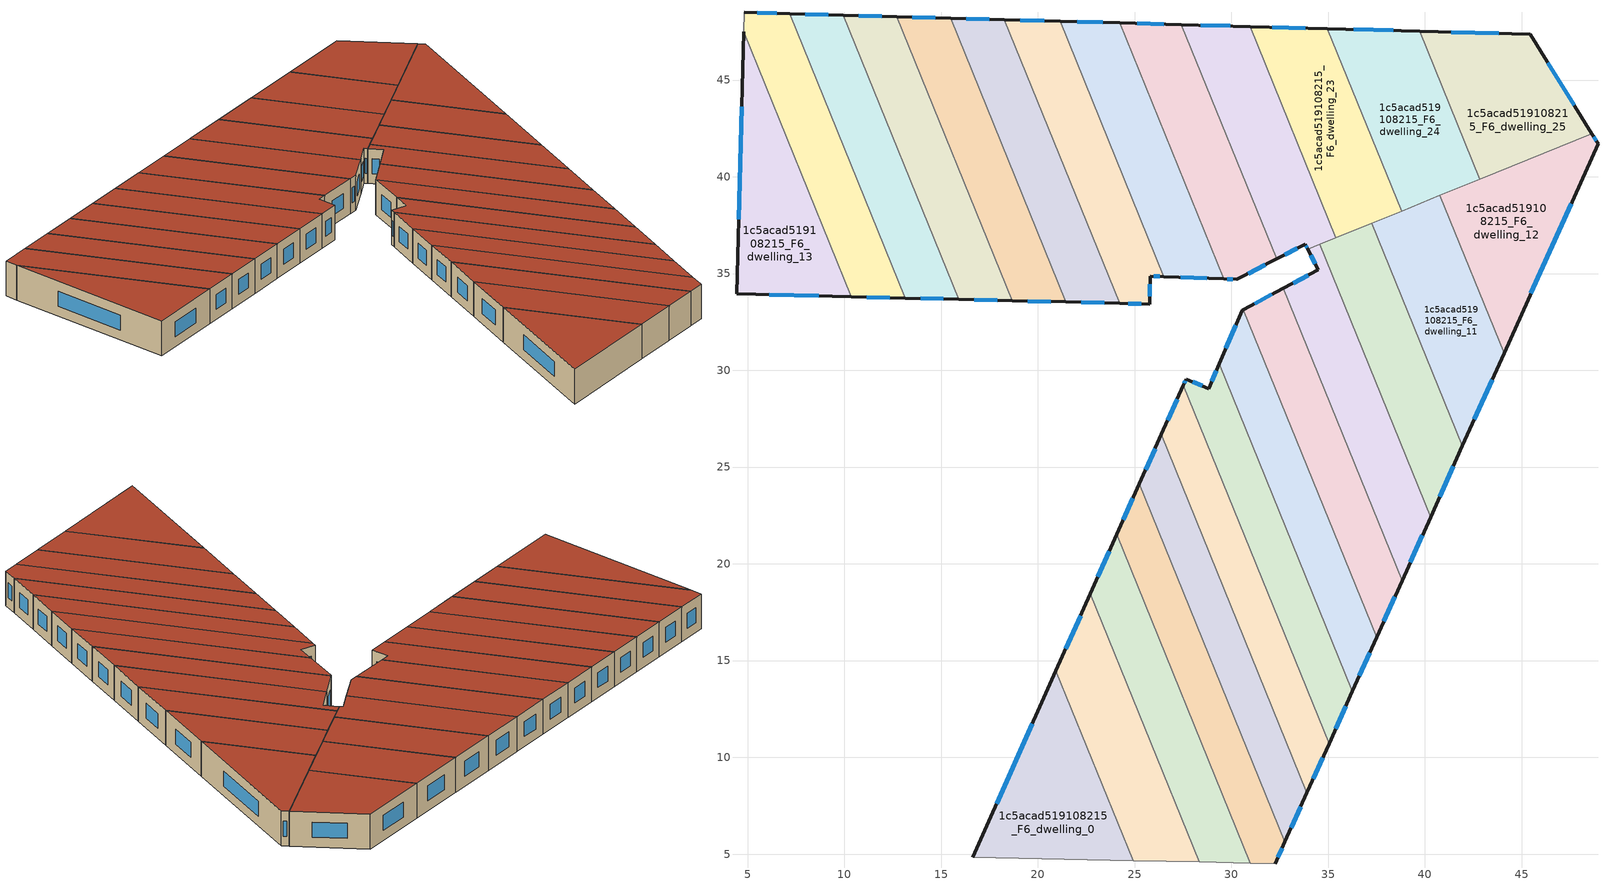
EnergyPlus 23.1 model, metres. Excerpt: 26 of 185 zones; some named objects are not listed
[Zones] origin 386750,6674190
1c5acad519108215_F6_dwelling_0
 floor to 1c5acad519108215_F5_dwelling_0 (EU_floor_Construction): 20.93,14.48 24.91,4.67 16.63,4.85 z18
 wall outside (EU_wall_Construction): 20.93,14.48 16.63,4.85 z18:21
 wall adiabatic (EU_wall_Construction): 16.63,4.85 24.91,4.67 z18:21
 wall to 1c5acad519108215_F6_dwelling_1 (EU_wall_Construction): 24.91,4.67 20.93,14.48 z18:21
 window (EU_Window_Construction): 19.7,11.72 17.86,7.6 z18.86:20.14
 roof outside (EU_roof_Construction): 24.91,4.67 20.93,14.48 16.63,4.85 z21
1c5acad519108215_F6_dwelling_1
 floor to 1c5acad519108215_F5_dwelling_1 (EU_floor_Construction): 22.71,18.46 28.34,4.59 24.91,4.67 20.93,14.48 z18
 wall outside (EU_wall_Construction): 22.71,18.46 20.93,14.48 z18:21
 wall to 1c5acad519108215_F6_dwelling_2 (EU_wall_Construction): 28.34,4.59 22.71,18.46 z18:21
 wall adiabatic (EU_wall_Construction): 24.91,4.67 28.34,4.59 z18:21
 window (EU_Window_Construction): 22.2,17.33 21.44,15.62 z18.86:20.14
 roof outside (EU_roof_Construction): 28.34,4.59 22.71,18.46 20.93,14.48 24.91,4.67 z21
1c5acad519108215_F6_dwelling_10
 floor to 1c5acad519108215_F5_dwelling_10 (EU_floor_Construction): 37.26,37.61 41.94,26.1 40.29,22.42 34.56,36.51 z18
 wall outside (EU_wall_Construction): 40.29,22.42 41.94,26.1 z18:21
 wall to 1c5acad519108215_F6_dwelling_9 (EU_wall_Construction): 34.56,36.51 40.29,22.42 z18:21
 wall to 1c5acad519108215_F6_dwelling_11 (EU_wall_Construction): 41.94,26.1 37.26,37.61 z18:21
 wall to 1c5acad519108215_F6_dwelling_23 (EU_wall_Construction): 37.26,37.61 35.39,36.85 z18:21
 wall to 1c5acad519108215_F6_dwelling_22 (EU_wall_Construction): 35.39,36.85 34.56,36.51 z18:21
 window (EU_Window_Construction): 40.76,23.47 41.47,25.05 z18.86:20.14
 roof outside (EU_roof_Construction): 40.29,22.42 41.94,26.1 37.26,37.61 34.56,36.51 z21
1c5acad519108215_F6_dwelling_11
 floor to 1c5acad519108215_F5_dwelling_11 (EU_floor_Construction): 40.78,39.04 44.09,30.88 41.94,26.1 37.26,37.61 z18
 wall outside (EU_wall_Construction): 41.94,26.1 44.09,30.88 z18:21
 wall to 1c5acad519108215_F6_dwelling_12 (EU_wall_Construction): 44.09,30.88 40.78,39.04 z18:21
 wall to 1c5acad519108215_F6_dwelling_24 (EU_wall_Construction): 40.78,39.04 38.79,38.23 z18:21
 wall to 1c5acad519108215_F6_dwelling_23 (EU_wall_Construction): 38.79,38.23 37.26,37.61 z18:21
 window (EU_Window_Construction): 42.55,27.46 43.47,29.52 z18.86:20.14
 roof outside (EU_roof_Construction): 41.94,26.1 44.09,30.88 40.78,39.04 37.26,37.61 z21
1c5acad519108215_F6_dwelling_12
 floor to 1c5acad519108215_F5_dwelling_12 (EU_floor_Construction): 48.62,42.23 48.94,41.71 44.09,30.88 40.78,39.04 z18
 wall outside (EU_wall_Construction): 44.09,30.88 48.94,41.71 48.62,42.23 z18:21
 wall to 1c5acad519108215_F6_dwelling_25 (EU_wall_Construction): 48.62,42.23 42.84,39.87 z18:21
 wall to 1c5acad519108215_F6_dwelling_24 (EU_wall_Construction): 42.84,39.88 40.77,39.04 z18:21
 window (EU_Window_Construction): 48.85,41.86 48.71,42.08 / 45.47,33.98 47.55,38.62 z18.86:20.14
 roof outside (EU_roof_Construction): 44.09,30.88 48.94,41.71 48.62,42.23 40.78,39.04 z21
1c5acad519108215_F6_dwelling_13
 floor to 1c5acad519108215_F5_dwelling_13 (EU_floor_Construction): 4.8,47.49 10.36,33.8 4.42,33.95 z18
 wall outside (EU_wall_Construction): 4.8,47.49 4.42,33.95 10.36,33.8 z18:21
 wall to 1c5acad519108215_F6_dwelling_14 (EU_wall_Construction): 10.36,33.8 4.8,47.49 z18:21
 window (EU_Window_Construction): 6.12,33.91 8.66,33.84 / 4.69,43.62 4.53,37.82 z18.86:20.14
 roof outside (EU_roof_Construction): 10.36,33.8 4.8,47.49 4.42,33.95 z21
1c5acad519108215_F6_dwelling_14
 floor to 1c5acad519108215_F5_dwelling_14 (EU_floor_Construction): 7.17,48.43 13.14,33.74 10.36,33.8 4.8,47.49 4.83,48.5 z18
 wall outside (EU_wall_Construction): 7.17,48.43 4.83,48.5 / 10.36,33.8 13.14,33.74 z18:21
 wall to 1c5acad519108215_F6_dwelling_15 (EU_wall_Construction): 13.14,33.74 7.17,48.43 z18:21
 wall adiabatic (EU_wall_Construction): 4.83,48.5 4.8,47.49 z18:21
 window (EU_Window_Construction): 6.5,48.45 5.5,48.48 / 11.15,33.78 12.35,33.75 z18.86:20.14
 roof outside (EU_roof_Construction): 13.14,33.74 7.17,48.43 4.83,48.5 4.8,47.49 10.36,33.8 z21
1c5acad519108215_F6_dwelling_15
 floor to 1c5acad519108215_F5_dwelling_15 (EU_floor_Construction): 9.94,48.35 15.91,33.67 13.14,33.74 7.17,48.43 z18
 wall outside (EU_wall_Construction): 13.14,33.74 15.91,33.67 / 9.94,48.35 7.17,48.43 z18:21
 wall to 1c5acad519108215_F6_dwelling_16 (EU_wall_Construction): 15.91,33.67 9.94,48.35 z18:21
 window (EU_Window_Construction): 13.93,33.72 15.12,33.69 / 9.15,48.38 7.96,48.41 z18.86:20.14
 roof outside (EU_roof_Construction): 15.91,33.67 9.94,48.35 7.17,48.43 13.14,33.74 z21
1c5acad519108215_F6_dwelling_16
 floor to 1c5acad519108215_F5_dwelling_16 (EU_floor_Construction): 12.71,48.28 18.68,33.6 15.91,33.67 9.94,48.35 z18
 wall outside (EU_wall_Construction): 15.91,33.67 18.68,33.6 / 12.71,48.28 9.94,48.35 z18:21
 wall to 1c5acad519108215_F6_dwelling_17 (EU_wall_Construction): 18.68,33.6 12.71,48.28 z18:21
 window (EU_Window_Construction): 16.7,33.65 17.88,33.62 / 11.92,48.3 10.73,48.33 z18.86:20.14
 roof outside (EU_roof_Construction): 18.68,33.6 12.71,48.28 9.94,48.35 15.91,33.67 z21
1c5acad519108215_F6_dwelling_17
 floor to 1c5acad519108215_F5_dwelling_17 (EU_floor_Construction): 15.49,48.2 21.45,33.53 18.68,33.6 12.71,48.28 z18
 wall outside (EU_wall_Construction): 18.68,33.6 21.45,33.53 / 15.49,48.2 12.71,48.28 z18:21
 wall to 1c5acad519108215_F6_dwelling_18 (EU_wall_Construction): 21.45,33.53 15.49,48.2 z18:21
 window (EU_Window_Construction): 19.47,33.58 20.66,33.55 / 14.7,48.22 13.51,48.25 z18.86:20.14
 roof outside (EU_roof_Construction): 21.45,33.53 15.49,48.2 12.71,48.28 18.68,33.6 z21
1c5acad519108215_F6_dwelling_18
 floor to 1c5acad519108215_F5_dwelling_18 (EU_floor_Construction): 18.27,48.12 24.22,33.46 21.45,33.53 15.49,48.2 z18
 wall outside (EU_wall_Construction): 21.45,33.53 24.22,33.46 / 18.27,48.12 15.49,48.2 z18:21
 wall to 1c5acad519108215_F6_dwelling_19 (EU_wall_Construction): 24.22,33.46 18.27,48.12 z18:21
 window (EU_Window_Construction): 22.24,33.51 23.43,33.48 / 17.47,48.14 16.28,48.18 z18.86:20.14
 roof outside (EU_roof_Construction): 24.22,33.46 18.27,48.12 15.49,48.2 21.45,33.53 z21
1c5acad519108215_F6_dwelling_19
 floor to 1c5acad519108215_F5_dwelling_19 (EU_floor_Construction): 21.15,48.04 26.5,34.85 25.79,34.88 25.78,33.43 24.22,33.46 18.27,48.12 z18
 wall outside (EU_wall_Construction): 21.15,48.04 18.27,48.12 / 24.22,33.46 25.78,33.43 25.79,34.88 26.5,34.85 z18:21
 wall to 1c5acad519108215_F6_dwelling_20 (EU_wall_Construction): 26.5,34.85 21.15,48.04 z18:21
 window (EU_Window_Construction): 20.32,48.06 19.09,48.1 / 26,34.87 26.3,34.85 / 25.78,33.84 25.79,34.46 / 24.66,33.45 25.33,33.44 z18.86:20.14
 roof outside (EU_roof_Construction): 25.78,33.43 25.79,34.88 26.5,34.85 21.15,48.04 18.27,48.12 24.22,33.46 z21
1c5acad519108215_F6_dwelling_2
 floor to 1c5acad519108215_F5_dwelling_2 (EU_floor_Construction): 24.08,21.53 30.98,4.54 28.34,4.59 22.71,18.46 z18
 wall outside (EU_wall_Construction): 24.08,21.53 22.71,18.46 z18:21
 wall to 1c5acad519108215_F6_dwelling_3 (EU_wall_Construction): 30.98,4.54 24.08,21.53 z18:21
 wall adiabatic (EU_wall_Construction): 28.34,4.59 30.98,4.54 z18:21
 window (EU_Window_Construction): 23.69,20.65 23.1,19.34 z18.86:20.14
 roof outside (EU_roof_Construction): 30.98,4.54 24.08,21.53 22.71,18.46 28.34,4.59 z21
1c5acad519108215_F6_dwelling_20
 floor to 1c5acad519108215_F5_dwelling_20 (EU_floor_Construction): 24.23,47.96 29.6,34.73 26.5,34.85 21.15,48.04 z18
 wall outside (EU_wall_Construction): 26.5,34.85 29.6,34.73 / 24.23,47.96 21.15,48.04 z18:21
 wall to 1c5acad519108215_F6_dwelling_21 (EU_wall_Construction): 29.6,34.73 24.23,47.96 z18:21
 window (EU_Window_Construction): 27.39,34.81 28.72,34.76 / 23.35,47.98 22.03,48.02 z18.86:20.14
 roof outside (EU_roof_Construction): 29.6,34.73 24.23,47.96 21.15,48.04 26.5,34.85 z21
1c5acad519108215_F6_dwelling_21
 floor to 1c5acad519108215_F5_dwelling_21 (EU_floor_Construction): 27.41,47.87 32.33,35.76 30.27,34.7 29.6,34.73 24.23,47.96 z18
 wall outside (EU_wall_Construction): 27.41,47.87 24.23,47.96 / 29.6,34.73 30.27,34.7 32.33,35.76 z18:21
 wall to 1c5acad519108215_F6_dwelling_22 (EU_wall_Construction): 32.33,35.76 27.41,47.87 z18:21
 window (EU_Window_Construction): 26.5,47.89 25.14,47.93 / 30.85,35 31.74,35.46 / 29.79,34.72 30.08,34.71 z18.86:20.14
 roof outside (EU_roof_Construction): 32.33,35.76 27.41,47.87 24.23,47.96 29.6,34.73 30.27,34.7 z21
1c5acad519108215_F6_dwelling_22
 floor to 1c5acad519108215_F5_dwelling_22 (EU_floor_Construction): 30.96,47.77 35.39,36.85 33.94,36.26 33.81,36.52 32.33,35.76 27.41,47.87 z18
 wall outside (EU_wall_Construction): 32.33,35.76 33.81,36.52 33.94,36.26 / 30.96,47.77 27.41,47.87 z18:21
 wall to 1c5acad519108215_F6_dwelling_23 (EU_wall_Construction): 35.39,36.85 30.96,47.77 z18:21
 wall to 1c5acad519108215_F6_dwelling_9 (EU_wall_Construction): 33.94,36.26 34.56,36.52 z18:21
 window (EU_Window_Construction): 33.85,36.44 33.91,36.34 / 32.75,35.97 33.39,36.3 / 29.94,47.8 28.42,47.84 z18.86:20.14
 roof outside (EU_roof_Construction): 35.39,36.85 30.96,47.77 27.41,47.87 32.33,35.76 33.81,36.52 33.94,36.26 z21
1c5acad519108215_F6_dwelling_23
 floor to 1c5acad519108215_F5_dwelling_23 (EU_floor_Construction): 34.96,47.66 38.79,38.23 35.39,36.85 30.96,47.77 z18
 wall outside (EU_wall_Construction): 34.96,47.66 30.96,47.77 z18:21
 wall to 1c5acad519108215_F6_dwelling_24 (EU_wall_Construction): 38.79,38.23 34.96,47.66 z18:21
 window (EU_Window_Construction): 33.82,47.69 32.1,47.74 z18.86:20.14
 roof outside (EU_roof_Construction): 38.79,38.23 34.96,47.66 30.96,47.77 35.39,36.85 z21
1c5acad519108215_F6_dwelling_24
 floor to 1c5acad519108215_F5_dwelling_24 (EU_floor_Construction): 39.73,47.53 42.84,39.88 38.79,38.23 34.96,47.66 z18
 wall outside (EU_wall_Construction): 39.73,47.53 34.96,47.66 z18:21
 wall to 1c5acad519108215_F6_dwelling_25 (EU_wall_Construction): 42.84,39.88 39.73,47.53 z18:21
 window (EU_Window_Construction): 38.36,47.56 36.32,47.62 z18.86:20.14
 roof outside (EU_roof_Construction): 42.84,39.88 39.73,47.53 34.96,47.66 38.79,38.23 z21
1c5acad519108215_F6_dwelling_25
 floor to 1c5acad519108215_F5_dwelling_25 (EU_floor_Construction): 45.45,47.37 48.62,42.23 42.84,39.88 39.73,47.53 z18
 wall outside (EU_wall_Construction): 48.62,42.23 45.45,47.37 39.73,47.53 z18:21
 window (EU_Window_Construction): 43.81,47.41 41.36,47.48 / 47.72,43.7 46.36,45.9 z18.86:20.14
 roof outside (EU_roof_Construction): 48.62,42.23 45.45,47.37 39.73,47.53 42.84,39.88 z21
1c5acad519108215_F6_dwelling_3
 floor to 1c5acad519108215_F5_dwelling_3 (EU_floor_Construction): 25.24,24.14 32.76,5.63 32.26,4.51 30.98,4.54 24.08,21.53 z18
 wall outside (EU_wall_Construction): 25.24,24.14 24.08,21.53 / 32.26,4.51 32.76,5.63 z18:21
 wall to 1c5acad519108215_F6_dwelling_4 (EU_wall_Construction): 32.76,5.63 25.24,24.14 z18:21
 wall adiabatic (EU_wall_Construction): 30.98,4.54 32.26,4.51 z18:21
 window (EU_Window_Construction): 24.91,23.39 24.41,22.27 / 32.4,4.83 32.62,5.31 z18.86:20.14
 roof outside (EU_roof_Construction): 32.26,4.51 32.76,5.63 25.24,24.14 24.08,21.53 30.98,4.54 z21
1c5acad519108215_F6_dwelling_4
 floor to 1c5acad519108215_F5_dwelling_4 (EU_floor_Construction): 26.38,26.69 33.9,8.17 32.76,5.63 25.24,24.14 z18
 wall outside (EU_wall_Construction): 32.76,5.63 33.9,8.17 / 26.38,26.69 25.24,24.14 z18:21
 wall to 1c5acad519108215_F6_dwelling_5 (EU_wall_Construction): 33.9,8.17 26.38,26.69 z18:21
 window (EU_Window_Construction): 33.09,6.36 33.57,7.45 / 26.05,25.96 25.57,24.87 z18.86:20.14
 roof outside (EU_roof_Construction): 32.76,5.63 33.9,8.17 26.38,26.69 25.24,24.14 z21
1c5acad519108215_F6_dwelling_5
 floor to 1c5acad519108215_F5_dwelling_5 (EU_floor_Construction): 27.52,29.24 35.04,10.71 33.9,8.17 26.38,26.69 z18
 wall outside (EU_wall_Construction): 33.9,8.17 35.04,10.71 / 27.52,29.24 26.38,26.69 z18:21
 wall to 1c5acad519108215_F6_dwelling_6 (EU_wall_Construction): 35.04,10.71 27.52,29.24 z18:21
 window (EU_Window_Construction): 34.23,8.9 34.72,9.99 / 27.19,28.51 26.7,27.42 z18.86:20.14
 roof outside (EU_roof_Construction): 33.9,8.17 35.04,10.71 27.52,29.24 26.38,26.69 z21
1c5acad519108215_F6_dwelling_6
 floor to 1c5acad519108215_F5_dwelling_6 (EU_floor_Construction): 29.38,30.34 36.25,13.42 35.04,10.71 27.52,29.24 27.65,29.54 28.82,29.06 z18
 wall outside (EU_wall_Construction): 35.04,10.71 36.25,13.42 / 29.38,30.34 28.82,29.06 27.65,29.54 27.52,29.24 z18:21
 wall to 1c5acad519108215_F6_dwelling_7 (EU_wall_Construction): 36.25,13.42 29.38,30.34 z18:21
 window (EU_Window_Construction): 35.39,11.49 35.91,12.64 / 27.61,29.46 27.56,29.33 / 28.49,29.2 27.99,29.4 / 29.22,29.98 28.98,29.43 z18.86:20.14
 roof outside (EU_roof_Construction): 35.04,10.71 36.25,13.42 29.38,30.34 28.82,29.06 27.65,29.54 27.52,29.24 z21
1c5acad519108215_F6_dwelling_7
 floor to 1c5acad519108215_F5_dwelling_7 (EU_floor_Construction): 30.61,33.14 37.5,16.19 36.25,13.42 29.38,30.34 30.57,33.11 z18
 wall outside (EU_wall_Construction): 36.25,13.42 37.5,16.19 / 30.61,33.14 30.57,33.11 29.38,30.34 z18:21
 wall to 1c5acad519108215_F6_dwelling_8 (EU_wall_Construction): 37.5,16.19 30.61,33.14 z18:21
 window (EU_Window_Construction): 36.61,14.21 37.14,15.4 / 30.23,32.32 29.72,31.14 z18.86:20.14
 roof outside (EU_roof_Construction): 36.25,13.42 37.5,16.19 30.61,33.14 30.57,33.11 29.38,30.34 z21
1c5acad519108215_F6_dwelling_8
 floor to 1c5acad519108215_F5_dwelling_8 (EU_floor_Construction): 32.68,34.23 38.82,19.13 37.5,16.19 30.61,33.14 z18
 wall outside (EU_wall_Construction): 32.68,34.23 30.61,33.14 / 37.5,16.19 38.82,19.13 z18:21
 wall to 1c5acad519108215_F6_dwelling_9 (EU_wall_Construction): 38.82,19.13 32.68,34.23 z18:21
 window (EU_Window_Construction): 32.09,33.92 31.21,33.45 / 37.87,17.03 38.44,18.29 z18.86:20.14
 roof outside (EU_roof_Construction): 37.5,16.19 38.82,19.13 32.68,34.23 30.61,33.14 z21
1c5acad519108215_F6_dwelling_9
 floor to 1c5acad519108215_F5_dwelling_9 (EU_floor_Construction): 34.56,36.51 40.29,22.42 38.82,19.13 32.68,34.23 34.5,35.19 33.94,36.26 z18
 wall outside (EU_wall_Construction): 38.82,19.13 40.29,22.42 / 33.94,36.26 34.5,35.19 32.68,34.23 z18:21
 window (EU_Window_Construction): 39.24,20.07 39.87,21.48 / 33.98,34.92 33.2,34.51 / 34.1,35.96 34.34,35.5 z18.86:20.14
 roof outside (EU_roof_Construction): 38.82,19.13 40.29,22.42 34.56,36.51 33.94,36.26 34.5,35.19 32.68,34.23 z21
[Building]
EU S2 Campaign: North Axis=0; Terrain=City; Solar Distribution=FullExterior
[Site:Location]
Helsinki-Vantaa.AP: Latitude=60.317; Longitude=24.963; Time Zone=2; Elevation=54.6
[SizingPeriod:WeatherFileDays]
AnnualSizingPeriod: Begin Month=1; Begin Day of Month=1; End Month=12; End Day of Month=31; Day of Week for Start Day=Monday; Use Weather File Daylight Saving Period=No; Use Weather File Rain and Snow Indicators=No
[MATERIAL]
EU_InternalMass_Material: Roughness=MediumRough; Thickness=0.1; Conductivity=1; Density=1800; Specific Heat=900; Thermal Absorptance=0.9; Solar Absorptance=0.7; Visible Absorptance=0.7
[MATERIAL:NOMASS] Roughness=MediumRough; Thermal Absorptance=0.9; Solar Absorptance=0.7; Visible Absorptance=0.7
Name | Thermal Resistance
EU_wall_NoMass | 1.10183
EU_roof_NoMass; EU_floor_NoMass | 1.70606
[WINDOWMATERIAL:SIMPLEGLAZINGSYSTEM]
EU_Window_SimpleGlazing: UFactor=3.11035; Solar Heat Gain Coefficient=0.8; Visible Transmittance=0.8
[CONSTRUCTION]
EU_wall_Construction: EU_wall_NoMass
EU_roof_Construction: EU_roof_NoMass
EU_floor_Construction: EU_floor_NoMass
EU_Window_Construction: EU_Window_SimpleGlazing
EU_InternalMass_Construction: EU_InternalMass_Material
[ZONE] Type=1; Multiplier=1; Ceiling Height=autocalculate; Floor Area=autocalculate; Part of Total Floor Area=Yes
Name | Volume
1c5acad519108215_F6_dwelling_0 | 120.739
1c5acad519108215_F6_dwelling_1 | 120.759
1c5acad519108215_F6_dwelling_10; 1c5acad519108215_F6_dwelling_12 | 120.743
1c5acad519108215_F6_dwelling_11 | 120.72
1c5acad519108215_F6_dwelling_13 | 120.735
1c5acad519108215_F6_dwelling_14; 1c5acad519108215_F6_dwelling_4 | 120.749
1c5acad519108215_F6_dwelling_15 | 120.772
1c5acad519108215_F6_dwelling_16 | 120.729
1c5acad519108215_F6_dwelling_17 | 120.756
1c5acad519108215_F6_dwelling_18 | 120.74
1c5acad519108215_F6_dwelling_19 | 120.725
1c5acad519108215_F6_dwelling_2 | 120.761
1c5acad519108215_F6_dwelling_20 | 120.754
1c5acad519108215_F6_dwelling_21 | 120.837
1c5acad519108215_F6_dwelling_22; 1c5acad519108215_F6_dwelling_6 | 120.732
1c5acad519108215_F6_dwelling_23 | 120.753
1c5acad519108215_F6_dwelling_24 | 120.724
1c5acad519108215_F6_dwelling_25; 1c5acad519108215_F6_dwelling_9 | 120.752
1c5acad519108215_F6_dwelling_3 | 120.679
1c5acad519108215_F6_dwelling_5 | 120.764
1c5acad519108215_F6_dwelling_7 | 120.77
1c5acad519108215_F6_dwelling_8 | 120.693
[INTERNALMASS] Construction=EU_InternalMass_Construction
Name | Zone or ZoneList | Surface Area
1c5acad519108215_F6_dwelling_0_EU_InternalMass | 1c5acad519108215_F6_dwelling_0 | 40.2464
1c5acad519108215_F6_dwelling_1_EU_InternalMass | 1c5acad519108215_F6_dwelling_1 | 40.2529
1c5acad519108215_F6_dwelling_2_EU_InternalMass | 1c5acad519108215_F6_dwelling_2 | 40.2536
1c5acad519108215_F6_dwelling_3_EU_InternalMass | 1c5acad519108215_F6_dwelling_3 | 40.2266
1c5acad519108215_F6_dwelling_4_EU_InternalMass | 1c5acad519108215_F6_dwelling_4 | 40.2498
1c5acad519108215_F6_dwelling_5_EU_InternalMass | 1c5acad519108215_F6_dwelling_5 | 40.2547
1c5acad519108215_F6_dwelling_6_EU_InternalMass | 1c5acad519108215_F6_dwelling_6 | 40.2435
1c5acad519108215_F6_dwelling_7_EU_InternalMass | 1c5acad519108215_F6_dwelling_7 | 40.2566
1c5acad519108215_F6_dwelling_8_EU_InternalMass | 1c5acad519108215_F6_dwelling_8 | 40.231
1c5acad519108215_F6_dwelling_9_EU_InternalMass | 1c5acad519108215_F6_dwelling_9 | 40.2504
1c5acad519108215_F6_dwelling_10_EU_InternalMass | 1c5acad519108215_F6_dwelling_10 | 40.2476
1c5acad519108215_F6_dwelling_11_EU_InternalMass | 1c5acad519108215_F6_dwelling_11 | 40.2414
1c5acad519108215_F6_dwelling_12_EU_InternalMass | 1c5acad519108215_F6_dwelling_12 | 40.2478
1c5acad519108215_F6_dwelling_13_EU_InternalMass | 1c5acad519108215_F6_dwelling_13 | 40.2454
1c5acad519108215_F6_dwelling_14_EU_InternalMass | 1c5acad519108215_F6_dwelling_14 | 40.2499
1c5acad519108215_F6_dwelling_15_EU_InternalMass | 1c5acad519108215_F6_dwelling_15 | 40.2571
1c5acad519108215_F6_dwelling_16_EU_InternalMass | 1c5acad519108215_F6_dwelling_16 | 40.2427
1c5acad519108215_F6_dwelling_17_EU_InternalMass | 1c5acad519108215_F6_dwelling_17 | 40.252
1c5acad519108215_F6_dwelling_18_EU_InternalMass | 1c5acad519108215_F6_dwelling_18 | 40.2466
1c5acad519108215_F6_dwelling_19_EU_InternalMass | 1c5acad519108215_F6_dwelling_19 | 40.2419
1c5acad519108215_F6_dwelling_20_EU_InternalMass | 1c5acad519108215_F6_dwelling_20 | 40.2514
1c5acad519108215_F6_dwelling_21_EU_InternalMass | 1c5acad519108215_F6_dwelling_21 | 40.2799
1c5acad519108215_F6_dwelling_22_EU_InternalMass | 1c5acad519108215_F6_dwelling_22 | 40.2441
1c5acad519108215_F6_dwelling_23_EU_InternalMass | 1c5acad519108215_F6_dwelling_23 | 40.2509
1c5acad519108215_F6_dwelling_24_EU_InternalMass | 1c5acad519108215_F6_dwelling_24 | 40.2414
1c5acad519108215_F6_dwelling_25_EU_InternalMass | 1c5acad519108215_F6_dwelling_25 | 40.2508
[OTHEREQUIPMENT] Fuel Type=Electricity; Design Level Calculation Method=Watts/Area; Power per Zone Floor Area=1; Fraction Latent=0; Fraction Radiant=0; Fraction Lost=0; Carbon Dioxide Generation Rate=0; EndUse Subcategory=EU_Step8_InternalGains
Name | Zone or ZoneList or Space or SpaceList | Schedule
EU_Step8_InternalGain_1c5acad519108215_F6_dwelling_0_f000 | 1c5acad519108215_F6_dwelling_0 | EU_Step8_GainSchedule_1c5acad519108215_F6_dwelling_0_f000
EU_Step8_InternalGain_1c5acad519108215_F6_dwelling_1_f000 | 1c5acad519108215_F6_dwelling_1 | EU_Step8_GainSchedule_1c5acad519108215_F6_dwelling_1_f000
EU_Step8_InternalGain_1c5acad519108215_F6_dwelling_2_f000 | 1c5acad519108215_F6_dwelling_2 | EU_Step8_GainSchedule_1c5acad519108215_F6_dwelling_2_f000
EU_Step8_InternalGain_1c5acad519108215_F6_dwelling_3_f000 | 1c5acad519108215_F6_dwelling_3 | EU_Step8_GainSchedule_1c5acad519108215_F6_dwelling_3_f000
EU_Step8_InternalGain_1c5acad519108215_F6_dwelling_4_f000 | 1c5acad519108215_F6_dwelling_4 | EU_Step8_GainSchedule_1c5acad519108215_F6_dwelling_4_f000
EU_Step8_InternalGain_1c5acad519108215_F6_dwelling_5_f000 | 1c5acad519108215_F6_dwelling_5 | EU_Step8_GainSchedule_1c5acad519108215_F6_dwelling_5_f000
EU_Step8_InternalGain_1c5acad519108215_F6_dwelling_6_f000 | 1c5acad519108215_F6_dwelling_6 | EU_Step8_GainSchedule_1c5acad519108215_F6_dwelling_6_f000
EU_Step8_InternalGain_1c5acad519108215_F6_dwelling_7_f000 | 1c5acad519108215_F6_dwelling_7 | EU_Step8_GainSchedule_1c5acad519108215_F6_dwelling_7_f000
EU_Step8_InternalGain_1c5acad519108215_F6_dwelling_8_f000 | 1c5acad519108215_F6_dwelling_8 | EU_Step8_GainSchedule_1c5acad519108215_F6_dwelling_8_f000
EU_Step8_InternalGain_1c5acad519108215_F6_dwelling_9_f000 | 1c5acad519108215_F6_dwelling_9 | EU_Step8_GainSchedule_1c5acad519108215_F6_dwelling_9_f000
EU_Step8_InternalGain_1c5acad519108215_F6_dwelling_10_f000 | 1c5acad519108215_F6_dwelling_10 | EU_Step8_GainSchedule_1c5acad519108215_F6_dwelling_10_f000
EU_Step8_InternalGain_1c5acad519108215_F6_dwelling_11_f000 | 1c5acad519108215_F6_dwelling_11 | EU_Step8_GainSchedule_1c5acad519108215_F6_dwelling_11_f000
EU_Step8_InternalGain_1c5acad519108215_F6_dwelling_12_f000 | 1c5acad519108215_F6_dwelling_12 | EU_Step8_GainSchedule_1c5acad519108215_F6_dwelling_12_f000
EU_Step8_InternalGain_1c5acad519108215_F6_dwelling_13_f000 | 1c5acad519108215_F6_dwelling_13 | EU_Step8_GainSchedule_1c5acad519108215_F6_dwelling_13_f000
EU_Step8_InternalGain_1c5acad519108215_F6_dwelling_14_f000 | 1c5acad519108215_F6_dwelling_14 | EU_Step8_GainSchedule_1c5acad519108215_F6_dwelling_14_f000
EU_Step8_InternalGain_1c5acad519108215_F6_dwelling_15_f000 | 1c5acad519108215_F6_dwelling_15 | EU_Step8_GainSchedule_1c5acad519108215_F6_dwelling_15_f000
EU_Step8_InternalGain_1c5acad519108215_F6_dwelling_16_f000 | 1c5acad519108215_F6_dwelling_16 | EU_Step8_GainSchedule_1c5acad519108215_F6_dwelling_16_f000
EU_Step8_InternalGain_1c5acad519108215_F6_dwelling_17_f000 | 1c5acad519108215_F6_dwelling_17 | EU_Step8_GainSchedule_1c5acad519108215_F6_dwelling_17_f000
EU_Step8_InternalGain_1c5acad519108215_F6_dwelling_18_f000 | 1c5acad519108215_F6_dwelling_18 | EU_Step8_GainSchedule_1c5acad519108215_F6_dwelling_18_f000
EU_Step8_InternalGain_1c5acad519108215_F6_dwelling_19_f000 | 1c5acad519108215_F6_dwelling_19 | EU_Step8_GainSchedule_1c5acad519108215_F6_dwelling_19_f000
EU_Step8_InternalGain_1c5acad519108215_F6_dwelling_20_f000 | 1c5acad519108215_F6_dwelling_20 | EU_Step8_GainSchedule_1c5acad519108215_F6_dwelling_20_f000
EU_Step8_InternalGain_1c5acad519108215_F6_dwelling_21_f000 | 1c5acad519108215_F6_dwelling_21 | EU_Step8_GainSchedule_1c5acad519108215_F6_dwelling_21_f000
EU_Step8_InternalGain_1c5acad519108215_F6_dwelling_22_f000 | 1c5acad519108215_F6_dwelling_22 | EU_Step8_GainSchedule_1c5acad519108215_F6_dwelling_22_f000
EU_Step8_InternalGain_1c5acad519108215_F6_dwelling_23_f000 | 1c5acad519108215_F6_dwelling_23 | EU_Step8_GainSchedule_1c5acad519108215_F6_dwelling_23_f000
EU_Step8_InternalGain_1c5acad519108215_F6_dwelling_24_f000 | 1c5acad519108215_F6_dwelling_24 | EU_Step8_GainSchedule_1c5acad519108215_F6_dwelling_24_f000
EU_Step8_InternalGain_1c5acad519108215_F6_dwelling_25_f000 | 1c5acad519108215_F6_dwelling_25 | EU_Step8_GainSchedule_1c5acad519108215_F6_dwelling_25_f000
[ZONEVENTILATION:DESIGNFLOWRATE] Schedule=EU_AlwaysOn; Design Flow Rate Calculation Method=AirChanges/Hour; Air Changes per Hour=0.756316; Ventilation Type=Natural; Fan Pressure Rise=0; Fan Total Efficiency=1; Constant Term Coefficient=1; Temperature Term Coefficient=0; Velocity Term Coefficient=0; Velocity Squared Term Coefficient=0; Minimum Indoor Temperature=-100; Maximum Indoor Temperature=100; Delta Temperature=-100; Minimum Outdoor Temperature=-100; Maximum Outdoor Temperature=100; Maximum Wind Speed=40
Name | Zone or ZoneList or Space or SpaceList
EU_ConstantAir_1c5acad519108215_F6_dwelling_0 | 1c5acad519108215_F6_dwelling_0
EU_ConstantAir_1c5acad519108215_F6_dwelling_1 | 1c5acad519108215_F6_dwelling_1
EU_ConstantAir_1c5acad519108215_F6_dwelling_2 | 1c5acad519108215_F6_dwelling_2
EU_ConstantAir_1c5acad519108215_F6_dwelling_3 | 1c5acad519108215_F6_dwelling_3
EU_ConstantAir_1c5acad519108215_F6_dwelling_4 | 1c5acad519108215_F6_dwelling_4
EU_ConstantAir_1c5acad519108215_F6_dwelling_5 | 1c5acad519108215_F6_dwelling_5
EU_ConstantAir_1c5acad519108215_F6_dwelling_6 | 1c5acad519108215_F6_dwelling_6
EU_ConstantAir_1c5acad519108215_F6_dwelling_7 | 1c5acad519108215_F6_dwelling_7
EU_ConstantAir_1c5acad519108215_F6_dwelling_8 | 1c5acad519108215_F6_dwelling_8
EU_ConstantAir_1c5acad519108215_F6_dwelling_9 | 1c5acad519108215_F6_dwelling_9
EU_ConstantAir_1c5acad519108215_F6_dwelling_10 | 1c5acad519108215_F6_dwelling_10
EU_ConstantAir_1c5acad519108215_F6_dwelling_11 | 1c5acad519108215_F6_dwelling_11
EU_ConstantAir_1c5acad519108215_F6_dwelling_12 | 1c5acad519108215_F6_dwelling_12
EU_ConstantAir_1c5acad519108215_F6_dwelling_13 | 1c5acad519108215_F6_dwelling_13
EU_ConstantAir_1c5acad519108215_F6_dwelling_14 | 1c5acad519108215_F6_dwelling_14
EU_ConstantAir_1c5acad519108215_F6_dwelling_15 | 1c5acad519108215_F6_dwelling_15
EU_ConstantAir_1c5acad519108215_F6_dwelling_16 | 1c5acad519108215_F6_dwelling_16
EU_ConstantAir_1c5acad519108215_F6_dwelling_17 | 1c5acad519108215_F6_dwelling_17
EU_ConstantAir_1c5acad519108215_F6_dwelling_18 | 1c5acad519108215_F6_dwelling_18
EU_ConstantAir_1c5acad519108215_F6_dwelling_19 | 1c5acad519108215_F6_dwelling_19
EU_ConstantAir_1c5acad519108215_F6_dwelling_20 | 1c5acad519108215_F6_dwelling_20
EU_ConstantAir_1c5acad519108215_F6_dwelling_21 | 1c5acad519108215_F6_dwelling_21
EU_ConstantAir_1c5acad519108215_F6_dwelling_22 | 1c5acad519108215_F6_dwelling_22
EU_ConstantAir_1c5acad519108215_F6_dwelling_23 | 1c5acad519108215_F6_dwelling_23
EU_ConstantAir_1c5acad519108215_F6_dwelling_24 | 1c5acad519108215_F6_dwelling_24
EU_ConstantAir_1c5acad519108215_F6_dwelling_25 | 1c5acad519108215_F6_dwelling_25
[HVACTEMPLATE:ZONE:IDEALLOADSAIRSYSTEM] System Availability Schedule=EU_AlwaysOn; Maximum Heating Supply Air Temperature=50; Minimum Cooling Supply Air Temperature=13; Maximum Heating Supply Air Humidity Ratio=0.0156; Minimum Cooling Supply Air Humidity Ratio=0.0077; Heating Limit=NoLimit; Cooling Limit=NoLimit; Heating Availability Schedule=EU_AlwaysOn; Cooling Availability Schedule=EU_CoolingOff; Dehumidification Control Type=ConstantSensibleHeatRatio; Cooling Sensible Heat Ratio=0.7; Dehumidification Setpoint=60; Humidification Control Type=None; Humidification Setpoint=30; Outdoor Air Method=None; Outdoor Air Flow Rate per Person=0.00944; Outdoor Air Flow Rate per Zone Floor Area=0; Outdoor Air Flow Rate per Zone=0; Demand Controlled Ventilation Type=None; Outdoor Air Economizer Type=NoEconomizer; Heat Recovery Type=None; Sensible Heat Recovery Effectiveness=0.7; Latent Heat Recovery Effectiveness=0.65
Name | Template Thermostat
1c5acad519108215_F6_dwelling_0 | EU_HeatOnly_1c5acad519108215_F6_dwelling_0
1c5acad519108215_F6_dwelling_1 | EU_HeatOnly_1c5acad519108215_F6_dwelling_1
1c5acad519108215_F6_dwelling_2 | EU_HeatOnly_1c5acad519108215_F6_dwelling_2
1c5acad519108215_F6_dwelling_3 | EU_HeatOnly_1c5acad519108215_F6_dwelling_3
1c5acad519108215_F6_dwelling_4 | EU_HeatOnly_1c5acad519108215_F6_dwelling_4
1c5acad519108215_F6_dwelling_5 | EU_HeatOnly_1c5acad519108215_F6_dwelling_5
1c5acad519108215_F6_dwelling_6 | EU_HeatOnly_1c5acad519108215_F6_dwelling_6
1c5acad519108215_F6_dwelling_7 | EU_HeatOnly_1c5acad519108215_F6_dwelling_7
1c5acad519108215_F6_dwelling_8 | EU_HeatOnly_1c5acad519108215_F6_dwelling_8
1c5acad519108215_F6_dwelling_9 | EU_HeatOnly_1c5acad519108215_F6_dwelling_9
1c5acad519108215_F6_dwelling_10 | EU_HeatOnly_1c5acad519108215_F6_dwelling_10
1c5acad519108215_F6_dwelling_11 | EU_HeatOnly_1c5acad519108215_F6_dwelling_11
1c5acad519108215_F6_dwelling_12 | EU_HeatOnly_1c5acad519108215_F6_dwelling_12
1c5acad519108215_F6_dwelling_13 | EU_HeatOnly_1c5acad519108215_F6_dwelling_13
1c5acad519108215_F6_dwelling_14 | EU_HeatOnly_1c5acad519108215_F6_dwelling_14
1c5acad519108215_F6_dwelling_15 | EU_HeatOnly_1c5acad519108215_F6_dwelling_15
1c5acad519108215_F6_dwelling_16 | EU_HeatOnly_1c5acad519108215_F6_dwelling_16
1c5acad519108215_F6_dwelling_17 | EU_HeatOnly_1c5acad519108215_F6_dwelling_17
1c5acad519108215_F6_dwelling_18 | EU_HeatOnly_1c5acad519108215_F6_dwelling_18
1c5acad519108215_F6_dwelling_19 | EU_HeatOnly_1c5acad519108215_F6_dwelling_19
1c5acad519108215_F6_dwelling_20 | EU_HeatOnly_1c5acad519108215_F6_dwelling_20
1c5acad519108215_F6_dwelling_21 | EU_HeatOnly_1c5acad519108215_F6_dwelling_21
1c5acad519108215_F6_dwelling_22 | EU_HeatOnly_1c5acad519108215_F6_dwelling_22
1c5acad519108215_F6_dwelling_23 | EU_HeatOnly_1c5acad519108215_F6_dwelling_23
1c5acad519108215_F6_dwelling_24 | EU_HeatOnly_1c5acad519108215_F6_dwelling_24
1c5acad519108215_F6_dwelling_25 | EU_HeatOnly_1c5acad519108215_F6_dwelling_25
[SIZING:ZONE] Zone Cooling Design Supply Air Temperature Input Method=SupplyAirTemperature; Zone Cooling Design Supply Air Temperature=13; Zone Heating Design Supply Air Temperature Input Method=SupplyAirTemperature; Zone Heating Design Supply Air Temperature=50; Zone Cooling Design Supply Air Humidity Ratio=0.008; Zone Heating Design Supply Air Humidity Ratio=0.008; Cooling Design Air Flow Method=DesignDay; Cooling Design Air Flow Rate=0; Cooling Minimum Air Flow per Zone Floor Area=0.000762; Cooling Minimum Air Flow=0; Cooling Minimum Air Flow Fraction=0.2; Heating Design Air Flow Method=DesignDay; Heating Design Air Flow Rate=0; Heating Maximum Air Flow per Zone Floor Area=0.002032; Heating Maximum Air Flow=0.141576; Heating Maximum Air Flow Fraction=0.3; Account for Dedicated Outdoor Air System=No; Dedicated Outdoor Air System Control Strategy=NeutralSupplyAir; Dedicated Outdoor Air Low Setpoint Temperature for Design=autosize; Dedicated Outdoor Air High Setpoint Temperature for Design=autosize; Zone Load Sizing Method=Sensible Load Only No Latent Load; Zone Latent Cooling Design Supply Air Humidity Ratio Input Method=HumidityRatioDifference; Zone Cooling Design Supply Air Humidity Ratio Difference=0.005; Zone Latent Heating Design Supply Air Humidity Ratio Input Method=HumidityRatioDifference; Zone Humidification Design Supply Air Humidity Ratio Difference=0.005
1c5acad519108215_F6_dwelling_0; 1c5acad519108215_F6_dwelling_1; 1c5acad519108215_F6_dwelling_2; 1c5acad519108215_F6_dwelling_3; 1c5acad519108215_F6_dwelling_4; 1c5acad519108215_F6_dwelling_5; 1c5acad519108215_F6_dwelling_6; 1c5acad519108215_F6_dwelling_7; 1c5acad519108215_F6_dwelling_8; 1c5acad519108215_F6_dwelling_9; 1c5acad519108215_F6_dwelling_10; 1c5acad519108215_F6_dwelling_11; 1c5acad519108215_F6_dwelling_12; 1c5acad519108215_F6_dwelling_13; 1c5acad519108215_F6_dwelling_14; 1c5acad519108215_F6_dwelling_15; 1c5acad519108215_F6_dwelling_16; 1c5acad519108215_F6_dwelling_17; 1c5acad519108215_F6_dwelling_18; 1c5acad519108215_F6_dwelling_19; 1c5acad519108215_F6_dwelling_20; 1c5acad519108215_F6_dwelling_21; 1c5acad519108215_F6_dwelling_22; 1c5acad519108215_F6_dwelling_23; 1c5acad519108215_F6_dwelling_24; 1c5acad519108215_F6_dwelling_25
[SCHEDULE:CONSTANT]
Name | Hourly Value
EU_AlwaysOn | 1
EU_CoolingOff | 0
[SCHEDULE:FILE] Column Number=1; Rows to Skip at Top=0; Number of Hours of Data=8760; Column Separator=Comma; Interpolate to Timestep=No; Minutes per Item=60; Adjust Schedule for Daylight Savings=Yes
Name | File
EU_Step8_GainSchedule_1c5acad519108215_F6_dwelling_0_f000 | ../../schedules/1c5acad519108215/1c5acad519108215_F6_dwelling_0_f000_gain.csv
EU_Step8_GainSchedule_1c5acad519108215_F6_dwelling_1_f000 | ../../schedules/1c5acad519108215/1c5acad519108215_F6_dwelling_1_f000_gain.csv
EU_Step8_GainSchedule_1c5acad519108215_F6_dwelling_2_f000 | ../../schedules/1c5acad519108215/1c5acad519108215_F6_dwelling_2_f000_gain.csv
EU_Step8_GainSchedule_1c5acad519108215_F6_dwelling_3_f000 | ../../schedules/1c5acad519108215/1c5acad519108215_F6_dwelling_3_f000_gain.csv
EU_Step8_GainSchedule_1c5acad519108215_F6_dwelling_4_f000 | ../../schedules/1c5acad519108215/1c5acad519108215_F6_dwelling_4_f000_gain.csv
EU_Step8_GainSchedule_1c5acad519108215_F6_dwelling_5_f000 | ../../schedules/1c5acad519108215/1c5acad519108215_F6_dwelling_5_f000_gain.csv
EU_Step8_GainSchedule_1c5acad519108215_F6_dwelling_6_f000 | ../../schedules/1c5acad519108215/1c5acad519108215_F6_dwelling_6_f000_gain.csv
EU_Step8_GainSchedule_1c5acad519108215_F6_dwelling_7_f000 | ../../schedules/1c5acad519108215/1c5acad519108215_F6_dwelling_7_f000_gain.csv
EU_Step8_GainSchedule_1c5acad519108215_F6_dwelling_8_f000 | ../../schedules/1c5acad519108215/1c5acad519108215_F6_dwelling_8_f000_gain.csv
EU_Step8_GainSchedule_1c5acad519108215_F6_dwelling_9_f000 | ../../schedules/1c5acad519108215/1c5acad519108215_F6_dwelling_9_f000_gain.csv
EU_Step8_GainSchedule_1c5acad519108215_F6_dwelling_10_f000 | ../../schedules/1c5acad519108215/1c5acad519108215_F6_dwelling_10_f000_gain.csv
EU_Step8_GainSchedule_1c5acad519108215_F6_dwelling_11_f000 | ../../schedules/1c5acad519108215/1c5acad519108215_F6_dwelling_11_f000_gain.csv
EU_Step8_GainSchedule_1c5acad519108215_F6_dwelling_12_f000 | ../../schedules/1c5acad519108215/1c5acad519108215_F6_dwelling_12_f000_gain.csv
EU_Step8_GainSchedule_1c5acad519108215_F6_dwelling_13_f000 | ../../schedules/1c5acad519108215/1c5acad519108215_F6_dwelling_13_f000_gain.csv
EU_Step8_GainSchedule_1c5acad519108215_F6_dwelling_14_f000 | ../../schedules/1c5acad519108215/1c5acad519108215_F6_dwelling_14_f000_gain.csv
EU_Step8_GainSchedule_1c5acad519108215_F6_dwelling_15_f000 | ../../schedules/1c5acad519108215/1c5acad519108215_F6_dwelling_15_f000_gain.csv
EU_Step8_GainSchedule_1c5acad519108215_F6_dwelling_16_f000 | ../../schedules/1c5acad519108215/1c5acad519108215_F6_dwelling_16_f000_gain.csv
EU_Step8_GainSchedule_1c5acad519108215_F6_dwelling_17_f000 | ../../schedules/1c5acad519108215/1c5acad519108215_F6_dwelling_17_f000_gain.csv
EU_Step8_GainSchedule_1c5acad519108215_F6_dwelling_18_f000 | ../../schedules/1c5acad519108215/1c5acad519108215_F6_dwelling_18_f000_gain.csv
EU_Step8_GainSchedule_1c5acad519108215_F6_dwelling_19_f000 | ../../schedules/1c5acad519108215/1c5acad519108215_F6_dwelling_19_f000_gain.csv
EU_Step8_GainSchedule_1c5acad519108215_F6_dwelling_20_f000 | ../../schedules/1c5acad519108215/1c5acad519108215_F6_dwelling_20_f000_gain.csv
EU_Step8_GainSchedule_1c5acad519108215_F6_dwelling_21_f000 | ../../schedules/1c5acad519108215/1c5acad519108215_F6_dwelling_21_f000_gain.csv
EU_Step8_GainSchedule_1c5acad519108215_F6_dwelling_22_f000 | ../../schedules/1c5acad519108215/1c5acad519108215_F6_dwelling_22_f000_gain.csv
EU_Step8_GainSchedule_1c5acad519108215_F6_dwelling_23_f000 | ../../schedules/1c5acad519108215/1c5acad519108215_F6_dwelling_23_f000_gain.csv
EU_Step8_GainSchedule_1c5acad519108215_F6_dwelling_24_f000 | ../../schedules/1c5acad519108215/1c5acad519108215_F6_dwelling_24_f000_gain.csv
EU_Step8_GainSchedule_1c5acad519108215_F6_dwelling_25_f000 | ../../schedules/1c5acad519108215/1c5acad519108215_F6_dwelling_25_f000_gain.csv
